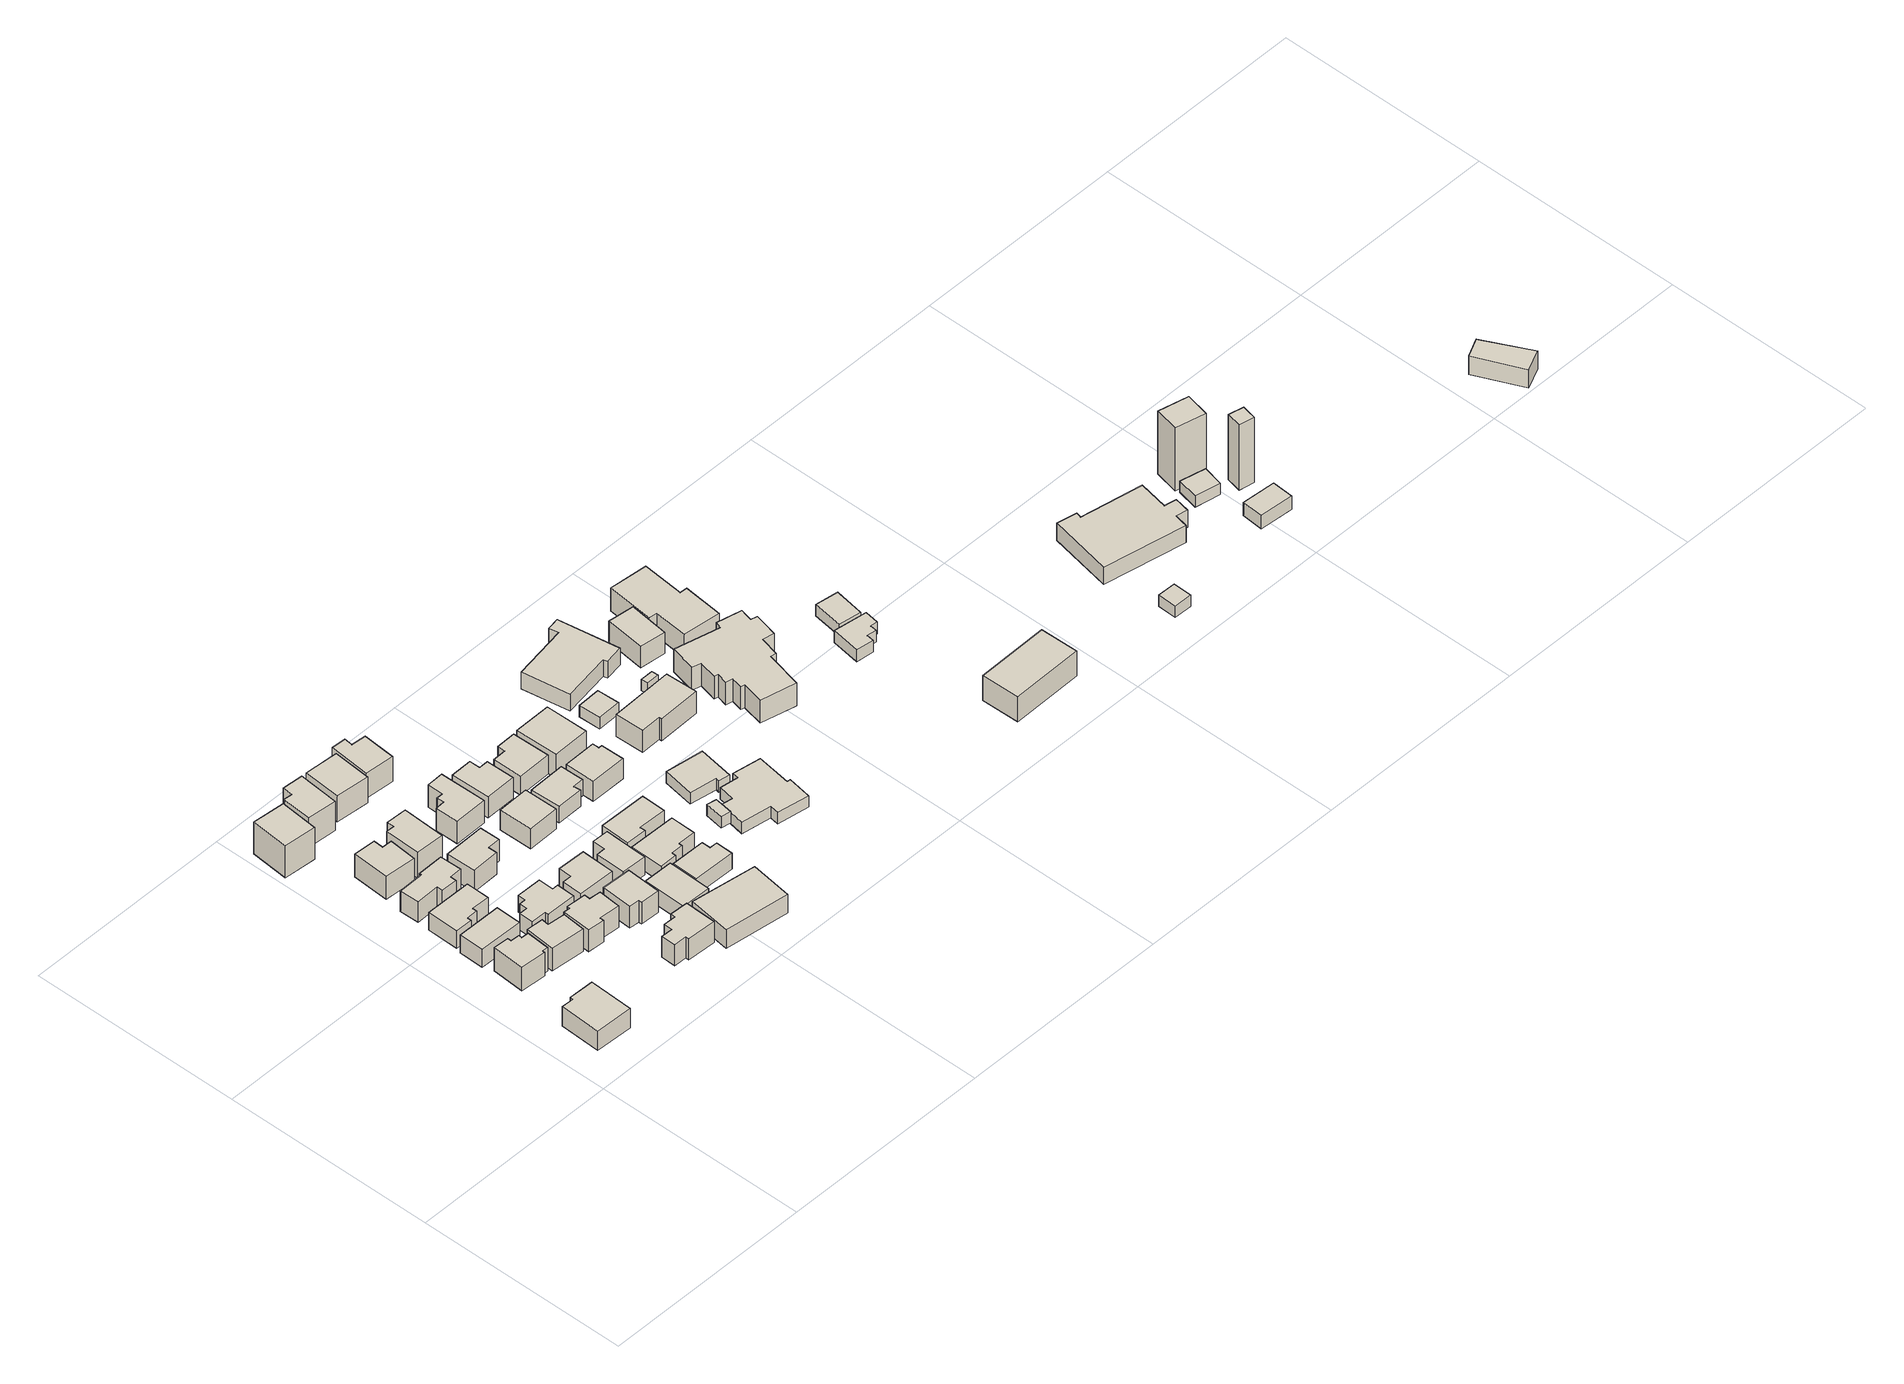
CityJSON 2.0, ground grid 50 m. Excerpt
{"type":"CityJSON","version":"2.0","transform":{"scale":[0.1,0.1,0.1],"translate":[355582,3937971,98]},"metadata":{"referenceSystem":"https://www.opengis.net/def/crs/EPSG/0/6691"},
"CityObjects":{
"building1":{"type":"Building","attributes":{"usage":"411","measuredHeight":6,"storeysAboveGround":2,"BuildingIDAttribute.prefecture":"14","BuildingIDAttribute.city":"14152","BuildingDetailAttribute.totalFloorArea":176.71,"BuildingDetailAttribute.buildingFootprintArea":88.36,"BuildingDetailAttribute.buildingStructureType":"610","BuildingDetailAttribute.buildingStructureOrgType":"2","BuildingDetailAttribute.orgUsage":"10","BuildingDetailAttribute.surveyYear":2015},"geometry":[{"type":"Solid","lod":"1","boundaries":[[[[0,1,2,3,4,5]],[[4,6,7,5]],[[3,8,6,4]],[[2,9,8,3]],[[1,10,9,2]],[[0,11,10,1]],[[5,7,11,0]],[[6,8,9,10,11,7]]]]}]},
"building2":{"type":"Building","attributes":{"usage":"411","measuredHeight":7,"storeysAboveGround":2,"BuildingIDAttribute.prefecture":"14","BuildingIDAttribute.city":"14152","BuildingDetailAttribute.totalFloorArea":85.32,"BuildingDetailAttribute.buildingFootprintArea":42.66,"BuildingDetailAttribute.buildingStructureType":"601","BuildingDetailAttribute.buildingStructureOrgType":"1","BuildingDetailAttribute.orgUsage":"10","BuildingDetailAttribute.surveyYear":2015},"geometry":[{"type":"Solid","lod":"1","boundaries":[[[[12,13,14,15,16,17,18,19,20,21]],[[20,22,23,21]],[[19,24,22,20]],[[18,25,24,19]],[[17,26,25,18]],[[16,27,26,17]],[[15,28,27,16]],[[14,29,28,15]],[[13,30,29,14]],[[12,31,30,13]],[[21,23,31,12]],[[22,24,25,26,27,28,29,30,31,23]]]]}]},
"building3":{"type":"Building","attributes":{"usage":"411","measuredHeight":5.5,"storeysAboveGround":2,"BuildingIDAttribute.prefecture":"14","BuildingIDAttribute.city":"14152","BuildingDetailAttribute.totalFloorArea":89.62,"BuildingDetailAttribute.buildingFootprintArea":44.81,"BuildingDetailAttribute.buildingStructureType":"601","BuildingDetailAttribute.buildingStructureOrgType":"1","BuildingDetailAttribute.orgUsage":"10","BuildingDetailAttribute.surveyYear":2015},"geometry":[{"type":"Solid","lod":"1","boundaries":[[[[32,33,34,35]],[[34,36,37,35]],[[33,38,36,34]],[[32,39,38,33]],[[35,37,39,32]],[[36,38,39,37]]]]}]},
"building4":{"type":"Building","attributes":{"usage":"411","measuredHeight":5.3,"storeysAboveGround":2,"BuildingIDAttribute.prefecture":"14","BuildingIDAttribute.city":"14152","BuildingDetailAttribute.totalFloorArea":114.29,"BuildingDetailAttribute.buildingFootprintArea":57.15,"BuildingDetailAttribute.buildingStructureType":"601","BuildingDetailAttribute.buildingStructureOrgType":"1","BuildingDetailAttribute.orgUsage":"10","BuildingDetailAttribute.surveyYear":2015},"geometry":[{"type":"Solid","lod":"1","boundaries":[[[[40,41,42,43,44,45,46,47]],[[46,48,49,47]],[[45,50,48,46]],[[44,51,50,45]],[[43,52,51,44]],[[42,53,52,43]],[[41,54,53,42]],[[40,55,54,41]],[[47,49,55,40]],[[48,50,51,52,53,54,55,49]]]]}]},
"building5":{"type":"Building","attributes":{"usage":"411","measuredHeight":7.2,"storeysAboveGround":2,"BuildingIDAttribute.prefecture":"14","BuildingIDAttribute.city":"14152","BuildingDetailAttribute.totalFloorArea":84.71,"BuildingDetailAttribute.buildingFootprintArea":42.35,"BuildingDetailAttribute.buildingStructureType":"601","BuildingDetailAttribute.buildingStructureOrgType":"1","BuildingDetailAttribute.orgUsage":"10","BuildingDetailAttribute.surveyYear":2015},"geometry":[{"type":"Solid","lod":"1","boundaries":[[[[56,57,58,59,60,61]],[[60,62,63,61]],[[59,64,62,60]],[[58,65,64,59]],[[57,66,65,58]],[[56,67,66,57]],[[61,63,67,56]],[[62,64,65,66,67,63]]]]}]},
"building6":{"type":"Building","attributes":{"measuredHeight":9.8,"BuildingIDAttribute.prefecture":"14","BuildingIDAttribute.city":"14152","BuildingDetailAttribute.surveyYear":2015,"BuildingRiverFloodingRiskAttribute.description":"6","BuildingRiverFloodingRiskAttribute.rankOrg":"1","BuildingRiverFloodingRiskAttribute.depth":0.18,"BuildingRiverFloodingRiskAttribute.adminType":"2","BuildingRiverFloodingRiskAttribute.scale":"1"},"geometry":[{"type":"Solid","lod":"1","boundaries":[[[[68,69,70,71]],[[70,72,73,71]],[[69,74,72,70]],[[68,75,74,69]],[[71,73,75,68]],[[72,74,75,73]]]]}]},
"building7":{"type":"Building","attributes":{"usage":"411","measuredHeight":6,"storeysAboveGround":2,"BuildingIDAttribute.prefecture":"14","BuildingIDAttribute.city":"14152","BuildingDetailAttribute.totalFloorArea":115.17,"BuildingDetailAttribute.buildingFootprintArea":57.58,"BuildingDetailAttribute.buildingStructureType":"601","BuildingDetailAttribute.buildingStructureOrgType":"1","BuildingDetailAttribute.orgUsage":"10","BuildingDetailAttribute.surveyYear":2015,"BuildingRiverFloodingRiskAttribute.description":"6","BuildingRiverFloodingRiskAttribute.rankOrg":"2","BuildingRiverFloodingRiskAttribute.depth":0.794,"BuildingRiverFloodingRiskAttribute.adminType":"2","BuildingRiverFloodingRiskAttribute.scale":"2"},"geometry":[{"type":"Solid","lod":"1","boundaries":[[[[76,77,78,79,80,81,82,83,84,85]],[[84,86,87,85]],[[83,88,86,84]],[[82,89,88,83]],[[81,90,89,82]],[[80,91,90,81]],[[79,92,91,80]],[[78,93,92,79]],[[77,94,93,78]],[[76,95,94,77]],[[85,87,95,76]],[[86,88,89,90,91,92,93,94,95,87]]]]}]},
"building8":{"type":"Building","attributes":{"measuredHeight":6.8,"BuildingIDAttribute.prefecture":"14","BuildingIDAttribute.city":"14152","BuildingDetailAttribute.surveyYear":2015,"BuildingRiverFloodingRiskAttribute.description":"6","BuildingRiverFloodingRiskAttribute.rankOrg":"2","BuildingRiverFloodingRiskAttribute.depth":1.4,"BuildingRiverFloodingRiskAttribute.adminType":"2","BuildingRiverFloodingRiskAttribute.scale":"2"},"geometry":[{"type":"Solid","lod":"1","boundaries":[[[[96,97,98,99,100,101]],[[100,102,103,101]],[[99,104,102,100]],[[98,105,104,99]],[[97,106,105,98]],[[96,107,106,97]],[[101,103,107,96]],[[102,104,105,106,107,103]]]]}]},
"building9":{"type":"Building","attributes":{"usage":"411","measuredHeight":5.1,"storeysAboveGround":2,"BuildingIDAttribute.prefecture":"14","BuildingIDAttribute.city":"14152","BuildingDetailAttribute.totalFloorArea":111.41,"BuildingDetailAttribute.buildingFootprintArea":55.7,"BuildingDetailAttribute.buildingStructureType":"601","BuildingDetailAttribute.buildingStructureOrgType":"1","BuildingDetailAttribute.orgUsage":"10","BuildingDetailAttribute.surveyYear":2015},"geometry":[{"type":"Solid","lod":"1","boundaries":[[[[108,109,110,111,112,113,114,115,116,117,118,119]],[[118,120,121,119]],[[117,122,120,118]],[[116,123,122,117]],[[115,124,123,116]],[[114,125,124,115]],[[113,126,125,114]],[[112,127,126,113]],[[111,128,127,112]],[[110,129,128,111]],[[109,130,129,110]],[[108,131,130,109]],[[119,121,131,108]],[[120,122,123,124,125,126,127,128,129,130,131,121]]]]}]},
"building10":{"type":"Building","attributes":{"usage":"411","measuredHeight":6.9,"storeysAboveGround":2,"BuildingIDAttribute.prefecture":"14","BuildingIDAttribute.city":"14152","BuildingDetailAttribute.totalFloorArea":95.73,"BuildingDetailAttribute.buildingFootprintArea":47.87,"BuildingDetailAttribute.buildingStructureType":"601","BuildingDetailAttribute.buildingStructureOrgType":"1","BuildingDetailAttribute.orgUsage":"10","BuildingDetailAttribute.surveyYear":2015},"geometry":[{"type":"Solid","lod":"1","boundaries":[[[[132,133,134,135,136,137,138,139,140,141]],[[140,142,143,141]],[[139,144,142,140]],[[138,145,144,139]],[[137,146,145,138]],[[136,147,146,137]],[[135,148,147,136]],[[134,149,148,135]],[[133,150,149,134]],[[132,151,150,133]],[[141,143,151,132]],[[142,144,145,146,147,148,149,150,151,143]]]]}]},
"building11":{"type":"Building","attributes":{"usage":"411","measuredHeight":6.2,"storeysAboveGround":2,"BuildingIDAttribute.prefecture":"14","BuildingIDAttribute.city":"14152","BuildingDetailAttribute.totalFloorArea":97.71,"BuildingDetailAttribute.buildingFootprintArea":48.86,"BuildingDetailAttribute.buildingStructureType":"601","BuildingDetailAttribute.buildingStructureOrgType":"1","BuildingDetailAttribute.orgUsage":"10","BuildingDetailAttribute.surveyYear":2015},"geometry":[{"type":"Solid","lod":"1","boundaries":[[[[152,153,154,155,156,157,158,159,160,161]],[[160,162,163,161]],[[159,164,162,160]],[[158,165,164,159]],[[157,166,165,158]],[[156,167,166,157]],[[155,168,167,156]],[[154,169,168,155]],[[153,170,169,154]],[[152,171,170,153]],[[161,163,171,152]],[[162,164,165,166,167,168,169,170,171,163]]]]}]},
"building12":{"type":"Building","attributes":{"measuredHeight":8.7,"BuildingIDAttribute.prefecture":"14","BuildingIDAttribute.city":"14152","BuildingDetailAttribute.surveyYear":2015,"BuildingRiverFloodingRiskAttribute.description":"6","BuildingRiverFloodingRiskAttribute.rankOrg":"1","BuildingRiverFloodingRiskAttribute.depth":0.43,"BuildingRiverFloodingRiskAttribute.adminType":"2","BuildingRiverFloodingRiskAttribute.scale":"1"},"geometry":[{"type":"Solid","lod":"1","boundaries":[[[[172,173,174,175,176,177]],[[176,178,179,177]],[[175,180,178,176]],[[174,181,180,175]],[[173,182,181,174]],[[172,183,182,173]],[[177,179,183,172]],[[178,180,181,182,183,179]]]]}]},
"building13":{"type":"Building","attributes":{"measuredHeight":7.7,"BuildingIDAttribute.prefecture":"14","BuildingIDAttribute.city":"14152","BuildingDetailAttribute.surveyYear":2015,"BuildingRiverFloodingRiskAttribute.description":"6","BuildingRiverFloodingRiskAttribute.rankOrg":"2","BuildingRiverFloodingRiskAttribute.depth":1.4,"BuildingRiverFloodingRiskAttribute.adminType":"2","BuildingRiverFloodingRiskAttribute.scale":"2"},"geometry":[{"type":"Solid","lod":"1","boundaries":[[[[184,185,186,187,188,189]],[[188,190,191,189]],[[187,192,190,188]],[[186,193,192,187]],[[185,194,193,186]],[[184,195,194,185]],[[189,191,195,184]],[[190,192,193,194,195,191]]]]}]},
"building14":{"type":"Building","attributes":{"usage":"411","measuredHeight":6.6,"storeysAboveGround":2,"BuildingIDAttribute.prefecture":"14","BuildingIDAttribute.city":"14152","BuildingDetailAttribute.totalFloorArea":99.02,"BuildingDetailAttribute.buildingFootprintArea":49.51,"BuildingDetailAttribute.buildingStructureType":"601","BuildingDetailAttribute.buildingStructureOrgType":"1","BuildingDetailAttribute.orgUsage":"10","BuildingDetailAttribute.surveyYear":2015,"BuildingRiverFloodingRiskAttribute.description":"6","BuildingRiverFloodingRiskAttribute.rankOrg":"2","BuildingRiverFloodingRiskAttribute.depth":0.694,"BuildingRiverFloodingRiskAttribute.adminType":"2","BuildingRiverFloodingRiskAttribute.scale":"2"},"geometry":[{"type":"Solid","lod":"1","boundaries":[[[[196,197,198,199,200,201]],[[200,202,203,201]],[[199,204,202,200]],[[198,205,204,199]],[[197,206,205,198]],[[196,207,206,197]],[[201,203,207,196]],[[202,204,205,206,207,203]]]]}]},
"building15":{"type":"Building","attributes":{"usage":"411","measuredHeight":6.4,"storeysAboveGround":2,"BuildingIDAttribute.prefecture":"14","BuildingIDAttribute.city":"14152","BuildingDetailAttribute.totalFloorArea":88.54,"BuildingDetailAttribute.buildingFootprintArea":44.27,"BuildingDetailAttribute.buildingStructureType":"601","BuildingDetailAttribute.buildingStructureOrgType":"1","BuildingDetailAttribute.orgUsage":"10","BuildingDetailAttribute.surveyYear":2015},"geometry":[{"type":"Solid","lod":"1","boundaries":[[[[208,209,210,211,212,213]],[[212,214,215,213]],[[211,216,214,212]],[[210,217,216,211]],[[209,218,217,210]],[[208,219,218,209]],[[213,215,219,208]],[[214,216,217,218,219,215]]]]}]},
"building16":{"type":"Building","attributes":{"usage":"411","measuredHeight":5.3,"storeysAboveGround":2,"BuildingIDAttribute.prefecture":"14","BuildingIDAttribute.city":"14152","BuildingDetailAttribute.totalFloorArea":96.36,"BuildingDetailAttribute.buildingFootprintArea":48.18,"BuildingDetailAttribute.buildingStructureType":"601","BuildingDetailAttribute.buildingStructureOrgType":"1","BuildingDetailAttribute.orgUsage":"10","BuildingDetailAttribute.surveyYear":2015},"geometry":[{"type":"Solid","lod":"1","boundaries":[[[[220,221,222,223,224,225]],[[224,226,227,225]],[[223,228,226,224]],[[222,229,228,223]],[[221,230,229,222]],[[220,231,230,221]],[[225,227,231,220]],[[226,228,229,230,231,227]]]]}]},
"building17":{"type":"Building","attributes":{"measuredHeight":7.9,"BuildingIDAttribute.prefecture":"14","BuildingIDAttribute.city":"14152","BuildingDetailAttribute.surveyYear":2015,"BuildingRiverFloodingRiskAttribute.description":"6","BuildingRiverFloodingRiskAttribute.rankOrg":"1","BuildingRiverFloodingRiskAttribute.depth":0.35,"BuildingRiverFloodingRiskAttribute.adminType":"2","BuildingRiverFloodingRiskAttribute.scale":"1"},"geometry":[{"type":"Solid","lod":"1","boundaries":[[[[232,233,234,235]],[[234,236,237,235]],[[233,238,236,234]],[[232,239,238,233]],[[235,237,239,232]],[[236,238,239,237]]]]}]},
"building18":{"type":"Building","attributes":{"usage":"411","measuredHeight":5.6,"storeysAboveGround":2,"BuildingIDAttribute.prefecture":"14","BuildingIDAttribute.city":"14152","BuildingDetailAttribute.totalFloorArea":113.67,"BuildingDetailAttribute.buildingFootprintArea":56.84,"BuildingDetailAttribute.buildingStructureType":"601","BuildingDetailAttribute.buildingStructureOrgType":"1","BuildingDetailAttribute.orgUsage":"10","BuildingDetailAttribute.surveyYear":2015},"geometry":[{"type":"Solid","lod":"1","boundaries":[[[[240,241,242,243]],[[242,244,245,243]],[[241,246,244,242]],[[240,247,246,241]],[[243,245,247,240]],[[244,246,247,245]]]]}]},
"building19":{"type":"Building","attributes":{"usage":"412","measuredHeight":5.8,"storeysAboveGround":2,"BuildingIDAttribute.prefecture":"14","BuildingIDAttribute.city":"14152","BuildingDetailAttribute.totalFloorArea":306.84,"BuildingDetailAttribute.buildingFootprintArea":153.42,"BuildingDetailAttribute.buildingStructureType":"601","BuildingDetailAttribute.buildingStructureOrgType":"1","BuildingDetailAttribute.orgUsage":"20","BuildingDetailAttribute.surveyYear":2015},"geometry":[{"type":"Solid","lod":"1","boundaries":[[[[248,249,250,251]],[[250,252,253,251]],[[249,254,252,250]],[[248,255,254,249]],[[251,253,255,248]],[[252,254,255,253]]]]}]},
"building20":{"type":"Building","attributes":{"usage":"411","measuredHeight":5.5,"storeysAboveGround":2,"BuildingIDAttribute.prefecture":"14","BuildingIDAttribute.city":"14152","BuildingDetailAttribute.totalFloorArea":93.34,"BuildingDetailAttribute.buildingFootprintArea":46.67,"BuildingDetailAttribute.buildingStructureType":"601","BuildingDetailAttribute.buildingStructureOrgType":"1","BuildingDetailAttribute.orgUsage":"10","BuildingDetailAttribute.surveyYear":2015},"geometry":[{"type":"Solid","lod":"1","boundaries":[[[[256,257,258,259,260,261]],[[260,262,263,261]],[[259,264,262,260]],[[258,265,264,259]],[[257,266,265,258]],[[256,267,266,257]],[[261,263,267,256]],[[262,264,265,266,267,263]]]]}]},
"building21":{"type":"Building","attributes":{"measuredHeight":8.2,"BuildingIDAttribute.prefecture":"14","BuildingIDAttribute.city":"14152","BuildingDetailAttribute.surveyYear":2015,"BuildingRiverFloodingRiskAttribute.description":"6","BuildingRiverFloodingRiskAttribute.rankOrg":"2","BuildingRiverFloodingRiskAttribute.depth":0.627,"BuildingRiverFloodingRiskAttribute.adminType":"2","BuildingRiverFloodingRiskAttribute.scale":"2"},"geometry":[{"type":"Solid","lod":"1","boundaries":[[[[268,269,270,271,272,273,274,275]],[[274,276,277,275]],[[273,278,276,274]],[[272,279,278,273]],[[271,280,279,272]],[[270,281,280,271]],[[269,282,281,270]],[[268,283,282,269]],[[275,277,283,268]],[[276,278,279,280,281,282,283,277]]]]}]},
"building22":{"type":"Building","attributes":{"usage":"411","measuredHeight":6.7,"storeysAboveGround":2,"BuildingIDAttribute.prefecture":"14","BuildingIDAttribute.city":"14152","BuildingDetailAttribute.totalFloorArea":82.05,"BuildingDetailAttribute.buildingFootprintArea":41.02,"BuildingDetailAttribute.buildingStructureType":"601","BuildingDetailAttribute.buildingStructureOrgType":"1","BuildingDetailAttribute.orgUsage":"10","BuildingDetailAttribute.surveyYear":2015,"BuildingRiverFloodingRiskAttribute.description":"6","BuildingRiverFloodingRiskAttribute.rankOrg":"1","BuildingRiverFloodingRiskAttribute.depth":0.127,"BuildingRiverFloodingRiskAttribute.adminType":"2","BuildingRiverFloodingRiskAttribute.scale":"2"},"geometry":[{"type":"Solid","lod":"1","boundaries":[[[[284,285,286,287]],[[286,288,289,287]],[[285,290,288,286]],[[284,291,290,285]],[[287,289,291,284]],[[288,290,291,289]]]]}]},
"building23":{"type":"Building","attributes":{"measuredHeight":8.4,"BuildingIDAttribute.prefecture":"14","BuildingIDAttribute.city":"14152","BuildingDetailAttribute.surveyYear":2015,"BuildingRiverFloodingRiskAttribute.description":"6","BuildingRiverFloodingRiskAttribute.rankOrg":"1","BuildingRiverFloodingRiskAttribute.depth":0.35,"BuildingRiverFloodingRiskAttribute.adminType":"2","BuildingRiverFloodingRiskAttribute.scale":"1"},"geometry":[{"type":"Solid","lod":"1","boundaries":[[[[292,293,294,295,296,297]],[[296,298,299,297]],[[295,300,298,296]],[[294,301,300,295]],[[293,302,301,294]],[[292,303,302,293]],[[297,299,303,292]],[[298,300,301,302,303,299]]]]}]},
"building24":{"type":"Building","attributes":{"usage":"411","measuredHeight":5.1,"storeysAboveGround":2,"BuildingIDAttribute.prefecture":"14","BuildingIDAttribute.city":"14152","BuildingDetailAttribute.totalFloorArea":110.97,"BuildingDetailAttribute.buildingFootprintArea":55.48,"BuildingDetailAttribute.buildingStructureType":"601","BuildingDetailAttribute.buildingStructureOrgType":"1","BuildingDetailAttribute.orgUsage":"10","BuildingDetailAttribute.surveyYear":2015},"geometry":[{"type":"Solid","lod":"1","boundaries":[[[[304,305,306,307,308,309]],[[308,310,311,309]],[[307,312,310,308]],[[306,313,312,307]],[[305,314,313,306]],[[304,315,314,305]],[[309,311,315,304]],[[310,312,313,314,315,311]]]]}]},
"building25":{"type":"Building","attributes":{"usage":"411","measuredHeight":5,"storeysAboveGround":2,"BuildingIDAttribute.prefecture":"14","BuildingIDAttribute.city":"14152","BuildingDetailAttribute.totalFloorArea":117.77,"BuildingDetailAttribute.buildingFootprintArea":58.88,"BuildingDetailAttribute.buildingStructureType":"601","BuildingDetailAttribute.buildingStructureOrgType":"1","BuildingDetailAttribute.orgUsage":"10","BuildingDetailAttribute.surveyYear":2015},"geometry":[{"type":"Solid","lod":"1","boundaries":[[[[316,317,318,319,320,321,322,323]],[[322,324,325,323]],[[321,326,324,322]],[[320,327,326,321]],[[319,328,327,320]],[[318,329,328,319]],[[317,330,329,318]],[[316,331,330,317]],[[323,325,331,316]],[[324,326,327,328,329,330,331,325]]]]}]},
"building26":{"type":"Building","attributes":{"measuredHeight":6.6,"BuildingIDAttribute.prefecture":"14","BuildingIDAttribute.city":"14152","BuildingDetailAttribute.surveyYear":2015,"BuildingRiverFloodingRiskAttribute.description":"6","BuildingRiverFloodingRiskAttribute.rankOrg":"1","BuildingRiverFloodingRiskAttribute.depth":0.227,"BuildingRiverFloodingRiskAttribute.adminType":"2","BuildingRiverFloodingRiskAttribute.scale":"2"},"geometry":[{"type":"Solid","lod":"1","boundaries":[[[[332,333,334,335,336,337]],[[336,338,339,337]],[[335,340,338,336]],[[334,341,340,335]],[[333,342,341,334]],[[332,343,342,333]],[[337,339,343,332]],[[338,340,341,342,343,339]]]]}]},
"building27":{"type":"Building","attributes":{"usage":"411","measuredHeight":5.1,"storeysAboveGround":2,"BuildingIDAttribute.prefecture":"14","BuildingIDAttribute.city":"14152","BuildingDetailAttribute.totalFloorArea":111.27,"BuildingDetailAttribute.buildingFootprintArea":55.63,"BuildingDetailAttribute.buildingStructureType":"601","BuildingDetailAttribute.buildingStructureOrgType":"1","BuildingDetailAttribute.orgUsage":"10","BuildingDetailAttribute.surveyYear":2015},"geometry":[{"type":"Solid","lod":"1","boundaries":[[[[344,345,346,347,348,349]],[[348,350,351,349]],[[347,352,350,348]],[[346,353,352,347]],[[345,354,353,346]],[[344,355,354,345]],[[349,351,355,344]],[[350,352,353,354,355,351]]]]}]},
"building28":{"type":"Building","attributes":{"usage":"411","measuredHeight":5.6,"storeysAboveGround":2,"BuildingIDAttribute.prefecture":"14","BuildingIDAttribute.city":"14152","BuildingDetailAttribute.totalFloorArea":90.9,"BuildingDetailAttribute.buildingFootprintArea":45.45,"BuildingDetailAttribute.buildingStructureType":"601","BuildingDetailAttribute.buildingStructureOrgType":"1","BuildingDetailAttribute.orgUsage":"10","BuildingDetailAttribute.surveyYear":2015,"BuildingRiverFloodingRiskAttribute.description":"6","BuildingRiverFloodingRiskAttribute.rankOrg":"1","BuildingRiverFloodingRiskAttribute.depth":0.01,"BuildingRiverFloodingRiskAttribute.adminType":"2","BuildingRiverFloodingRiskAttribute.scale":"2"},"geometry":[{"type":"Solid","lod":"1","boundaries":[[[[356,357,358,359,360,361]],[[360,362,363,361]],[[359,364,362,360]],[[358,365,364,359]],[[357,366,365,358]],[[356,367,366,357]],[[361,363,367,356]],[[362,364,365,366,367,363]]]]}]},
"building29":{"type":"Building","attributes":{"measuredHeight":6,"BuildingIDAttribute.prefecture":"14","BuildingIDAttribute.city":"14152","BuildingDetailAttribute.surveyYear":2015,"BuildingRiverFloodingRiskAttribute.description":"6","BuildingRiverFloodingRiskAttribute.rankOrg":"1","BuildingRiverFloodingRiskAttribute.depth":0.017,"BuildingRiverFloodingRiskAttribute.adminType":"2","BuildingRiverFloodingRiskAttribute.scale":"2"},"geometry":[{"type":"Solid","lod":"1","boundaries":[[[[368,369,370,371,372,373]],[[372,374,375,373]],[[371,376,374,372]],[[370,377,376,371]],[[369,378,377,370]],[[368,379,378,369]],[[373,375,379,368]],[[374,376,377,378,379,375]]]]}]},
"building30":{"type":"Building","attributes":{"usage":"411","measuredHeight":6.1,"storeysAboveGround":2,"BuildingIDAttribute.prefecture":"14","BuildingIDAttribute.city":"14152","BuildingDetailAttribute.totalFloorArea":101.79,"BuildingDetailAttribute.buildingFootprintArea":50.89,"BuildingDetailAttribute.buildingStructureType":"601","BuildingDetailAttribute.buildingStructureOrgType":"1","BuildingDetailAttribute.orgUsage":"10","BuildingDetailAttribute.surveyYear":2015,"BuildingRiverFloodingRiskAttribute.description":"6","BuildingRiverFloodingRiskAttribute.rankOrg":"1","BuildingRiverFloodingRiskAttribute.depth":0.479,"BuildingRiverFloodingRiskAttribute.adminType":"2","BuildingRiverFloodingRiskAttribute.scale":"2"},"geometry":[{"type":"Solid","lod":"1","boundaries":[[[[380,381,382,383,384,385]],[[384,386,387,385]],[[383,388,386,384]],[[382,389,388,383]],[[381,390,389,382]],[[380,391,390,381]],[[385,387,391,380]],[[386,388,389,390,391,387]]]]}]},
"building31":{"type":"Building","attributes":{"BuildingIDAttribute.prefecture":"14","BuildingIDAttribute.city":"14152","BuildingDetailAttribute.surveyYear":2015,"BuildingRiverFloodingRiskAttribute.description":"6","BuildingRiverFloodingRiskAttribute.rankOrg":"1","BuildingRiverFloodingRiskAttribute.depth":0.01,"BuildingRiverFloodingRiskAttribute.adminType":"2","BuildingRiverFloodingRiskAttribute.scale":"2"},"geometry":[{"type":"Solid","lod":"1","boundaries":[[[[392,393,394,395,396]],[[395,397,398,396]],[[394,399,397,395]],[[393,400,399,394]],[[392,401,400,393]],[[396,398,401,392]],[[397,399,400,401,398]]]]}]},
"building32":{"type":"Building","attributes":{"measuredHeight":7.9,"BuildingIDAttribute.prefecture":"14","BuildingIDAttribute.city":"14152","BuildingDetailAttribute.surveyYear":2015,"BuildingRiverFloodingRiskAttribute.description":"6","BuildingRiverFloodingRiskAttribute.rankOrg":"1","BuildingRiverFloodingRiskAttribute.depth":0.237,"BuildingRiverFloodingRiskAttribute.adminType":"2","BuildingRiverFloodingRiskAttribute.scale":"2"},"geometry":[{"type":"Solid","lod":"1","boundaries":[[[[402,403,404,405]],[[404,406,407,405]],[[403,408,406,404]],[[402,409,408,403]],[[405,407,409,402]],[[406,408,409,407]]]]}]},
"building33":{"type":"Building","attributes":{"usage":"411","storeysAboveGround":2,"BuildingIDAttribute.prefecture":"14","BuildingIDAttribute.city":"14152","BuildingDetailAttribute.totalFloorArea":264.62,"BuildingDetailAttribute.buildingFootprintArea":132.31,"BuildingDetailAttribute.buildingStructureType":"601","BuildingDetailAttribute.buildingStructureOrgType":"1","BuildingDetailAttribute.orgUsage":"10","BuildingDetailAttribute.surveyYear":2015,"BuildingRiverFloodingRiskAttribute.description":"6","BuildingRiverFloodingRiskAttribute.rankOrg":"1","BuildingRiverFloodingRiskAttribute.depth":0.01,"BuildingRiverFloodingRiskAttribute.adminType":"2","BuildingRiverFloodingRiskAttribute.scale":"2"},"geometry":[{"type":"Solid","lod":"1","boundaries":[[[[410,411,412,413,414,415,416,417,418,419,420,421,422]],[[421,423,424,422]],[[420,425,423,421]],[[419,426,425,420]],[[418,427,426,419]],[[417,428,427,418]],[[416,429,428,417]],[[415,430,429,416]],[[414,431,430,415]],[[413,432,431,414]],[[412,433,432,413]],[[411,434,433,412]],[[410,435,434,411]],[[422,424,435,410]],[[423,425,426,427,428,429,430,431,432,433,434,435,424]]]]}]},
"building34":{"type":"Building","attributes":{"usage":"411","storeysAboveGround":2,"BuildingIDAttribute.prefecture":"14","BuildingIDAttribute.city":"14152","BuildingDetailAttribute.totalFloorArea":97.11,"BuildingDetailAttribute.buildingFootprintArea":48.55,"BuildingDetailAttribute.buildingStructureType":"601","BuildingDetailAttribute.buildingStructureOrgType":"1","BuildingDetailAttribute.orgUsage":"10","BuildingDetailAttribute.surveyYear":2015,"BuildingRiverFloodingRiskAttribute.description":"6","BuildingRiverFloodingRiskAttribute.rankOrg":"1","BuildingRiverFloodingRiskAttribute.depth":0.22,"BuildingRiverFloodingRiskAttribute.adminType":"2","BuildingRiverFloodingRiskAttribute.scale":"2"},"geometry":[{"type":"Solid","lod":"1","boundaries":[[[[436,437,438,439,440,441]],[[440,442,443,441]],[[439,444,442,440]],[[438,445,444,439]],[[437,446,445,438]],[[436,447,446,437]],[[441,443,447,436]],[[442,444,445,446,447,443]]]]}]},
"building35":{"type":"Building","attributes":{"BuildingIDAttribute.prefecture":"14","BuildingIDAttribute.city":"14152","BuildingDetailAttribute.surveyYear":2015,"BuildingRiverFloodingRiskAttribute.description":"6","BuildingRiverFloodingRiskAttribute.rankOrg":"2","BuildingRiverFloodingRiskAttribute.depth":0.949,"BuildingRiverFloodingRiskAttribute.adminType":"2","BuildingRiverFloodingRiskAttribute.scale":"2"},"geometry":[{"type":"Solid","lod":"1","boundaries":[[[[448,449,450,451]],[[450,452,453,451]],[[449,454,452,450]],[[448,455,454,449]],[[451,453,455,448]],[[452,454,455,453]]]]}]},
"building36":{"type":"Building","attributes":{"usage":"411","measuredHeight":6.5,"storeysAboveGround":2,"BuildingIDAttribute.prefecture":"14","BuildingIDAttribute.city":"14152","BuildingDetailAttribute.totalFloorArea":178.57,"BuildingDetailAttribute.buildingFootprintArea":89.28,"BuildingDetailAttribute.buildingStructureType":"601","BuildingDetailAttribute.buildingStructureOrgType":"1","BuildingDetailAttribute.orgUsage":"10","BuildingDetailAttribute.surveyYear":2015,"BuildingRiverFloodingRiskAttribute.description":"6","BuildingRiverFloodingRiskAttribute.rankOrg":"1","BuildingRiverFloodingRiskAttribute.depth":0.409,"BuildingRiverFloodingRiskAttribute.adminType":"2","BuildingRiverFloodingRiskAttribute.scale":"2"},"geometry":[{"type":"Solid","lod":"1","boundaries":[[[[456,457,458,459,460,461]],[[460,462,463,461]],[[459,464,462,460]],[[458,465,464,459]],[[457,466,465,458]],[[456,467,466,457]],[[461,463,467,456]],[[462,464,465,466,467,463]]]]}]},
"building37":{"type":"Building","attributes":{"usage":"411","measuredHeight":5.8,"storeysAboveGround":2,"BuildingIDAttribute.prefecture":"14","BuildingIDAttribute.city":"14152","BuildingDetailAttribute.totalFloorArea":194.74,"BuildingDetailAttribute.buildingFootprintArea":97.37,"BuildingDetailAttribute.buildingStructureType":"601","BuildingDetailAttribute.buildingStructureOrgType":"1","BuildingDetailAttribute.orgUsage":"10","BuildingDetailAttribute.surveyYear":2015,"BuildingRiverFloodingRiskAttribute.description":"6","BuildingRiverFloodingRiskAttribute.rankOrg":"1","BuildingRiverFloodingRiskAttribute.depth":0.111,"BuildingRiverFloodingRiskAttribute.adminType":"2","BuildingRiverFloodingRiskAttribute.scale":"1"},"geometry":[{"type":"Solid","lod":"1","boundaries":[[[[468,469,470,471,472,473,474,475]],[[474,476,477,475]],[[473,478,476,474]],[[472,479,478,473]],[[471,480,479,472]],[[470,481,480,471]],[[469,482,481,470]],[[468,483,482,469]],[[475,477,483,468]],[[476,478,479,480,481,482,483,477]]]]}]},
"building38":{"type":"Building","attributes":{"BuildingIDAttribute.prefecture":"14","BuildingIDAttribute.city":"14152","BuildingDetailAttribute.surveyYear":2015,"BuildingRiverFloodingRiskAttribute.description":"6","BuildingRiverFloodingRiskAttribute.rankOrg":"1","BuildingRiverFloodingRiskAttribute.depth":0.119,"BuildingRiverFloodingRiskAttribute.adminType":"2","BuildingRiverFloodingRiskAttribute.scale":"2"},"geometry":[{"type":"Solid","lod":"1","boundaries":[[[[484,485,486,487]],[[486,488,489,487]],[[485,490,488,486]],[[484,491,490,485]],[[487,489,491,484]],[[488,490,491,489]]]]}]},
"building39":{"type":"Building","attributes":{"usage":"412","measuredHeight":6.1,"storeysAboveGround":2,"BuildingIDAttribute.prefecture":"14","BuildingIDAttribute.city":"14152","BuildingDetailAttribute.totalFloorArea":111.9,"BuildingDetailAttribute.buildingFootprintArea":55.95,"BuildingDetailAttribute.buildingStructureType":"610","BuildingDetailAttribute.buildingStructureOrgType":"2","BuildingDetailAttribute.orgUsage":"20","BuildingDetailAttribute.surveyYear":2015,"BuildingRiverFloodingRiskAttribute.description":"6","BuildingRiverFloodingRiskAttribute.rankOrg":"1","BuildingRiverFloodingRiskAttribute.depth":0.33,"BuildingRiverFloodingRiskAttribute.adminType":"2","BuildingRiverFloodingRiskAttribute.scale":"2"},"geometry":[{"type":"Solid","lod":"1","boundaries":[[[[492,493,494,495]],[[494,496,497,495]],[[493,498,496,494]],[[492,499,498,493]],[[495,497,499,492]],[[496,498,499,497]]]]}]},
"building40":{"type":"Building","attributes":{"usage":"411","measuredHeight":7.6,"storeysAboveGround":2,"BuildingIDAttribute.prefecture":"14","BuildingIDAttribute.city":"14152","BuildingDetailAttribute.totalFloorArea":466.59,"BuildingDetailAttribute.buildingFootprintArea":233.3,"BuildingDetailAttribute.buildingStructureType":"601","BuildingDetailAttribute.buildingStructureOrgType":"1","BuildingDetailAttribute.orgUsage":"10","BuildingDetailAttribute.surveyYear":2015},"geometry":[{"type":"Solid","lod":"1","boundaries":[[[[500,501,502,503,504,505,506,507,508,509,510,511,512,513,514,515,516,517,518,519]],[[518,520,521,519]],[[517,522,520,518]],[[516,523,522,517]],[[515,524,523,516]],[[514,525,524,515]],[[513,526,525,514]],[[512,527,526,513]],[[511,528,527,512]],[[510,529,528,511]],[[509,530,529,510]],[[508,531,530,509]],[[507,532,531,508]],[[506,533,532,507]],[[505,534,533,506]],[[504,535,534,505]],[[503,536,535,504]],[[502,537,536,503]],[[501,538,537,502]],[[500,539,538,501]],[[519,521,539,500]],[[520,522,523,524,525,526,527,528,529,530,531,532,533,534,535,536,537,538,539,521]]]]}]},
"building41":{"type":"Building","attributes":{"usage":"412","measuredHeight":6.4,"storeysAboveGround":2,"BuildingIDAttribute.prefecture":"14","BuildingIDAttribute.city":"14152","BuildingDetailAttribute.totalFloorArea":340.55,"BuildingDetailAttribute.buildingFootprintArea":170.27,"BuildingDetailAttribute.buildingStructureType":"610","BuildingDetailAttribute.buildingStructureOrgType":"2","BuildingDetailAttribute.orgUsage":"20","BuildingDetailAttribute.surveyYear":2015,"BuildingRiverFloodingRiskAttribute.description":"6","BuildingRiverFloodingRiskAttribute.rankOrg":"1","BuildingRiverFloodingRiskAttribute.depth":0.17,"BuildingRiverFloodingRiskAttribute.adminType":"2","BuildingRiverFloodingRiskAttribute.scale":"2"},"geometry":[{"type":"Solid","lod":"1","boundaries":[[[[540,541,542,543,544,545,546,547]],[[546,548,549,547]],[[545,550,548,546]],[[544,551,550,545]],[[543,552,551,544]],[[542,553,552,543]],[[541,554,553,542]],[[540,555,554,541]],[[547,549,555,540]],[[548,550,551,552,553,554,555,549]]]]}]},
"building42":{"type":"Building","attributes":{"usage":"411","measuredHeight":3.6,"storeysAboveGround":1,"BuildingIDAttribute.prefecture":"14","BuildingIDAttribute.city":"14152","BuildingDetailAttribute.totalFloorArea":29.79,"BuildingDetailAttribute.buildingFootprintArea":29.79,"BuildingDetailAttribute.buildingStructureType":"601","BuildingDetailAttribute.buildingStructureOrgType":"1","BuildingDetailAttribute.orgUsage":"10","BuildingDetailAttribute.surveyYear":2015,"BuildingRiverFloodingRiskAttribute.description":"6","BuildingRiverFloodingRiskAttribute.rankOrg":"1","BuildingRiverFloodingRiskAttribute.depth":0.016,"BuildingRiverFloodingRiskAttribute.adminType":"2","BuildingRiverFloodingRiskAttribute.scale":"2"},"geometry":[{"type":"Solid","lod":"1","boundaries":[[[[556,557,558,559,560,561,562,563]],[[562,564,565,563]],[[561,566,564,562]],[[560,567,566,561]],[[559,568,567,560]],[[558,569,568,559]],[[557,570,569,558]],[[556,571,570,557]],[[563,565,571,556]],[[564,566,567,568,569,570,571,565]]]]}]},
"building43":{"type":"Building","attributes":{"usage":"412","measuredHeight":7.5,"storeysAboveGround":2,"BuildingIDAttribute.prefecture":"14","BuildingIDAttribute.city":"14152","BuildingDetailAttribute.totalFloorArea":301.02,"BuildingDetailAttribute.buildingFootprintArea":150.51,"BuildingDetailAttribute.buildingStructureType":"610","BuildingDetailAttribute.buildingStructureOrgType":"2","BuildingDetailAttribute.orgUsage":"20","BuildingDetailAttribute.surveyYear":2015},"geometry":[{"type":"Solid","lod":"1","boundaries":[[[[572,573,574,575]],[[574,576,577,575]],[[573,578,576,574]],[[572,579,578,573]],[[575,577,579,572]],[[576,578,579,577]]]]}]},
"building44":{"type":"Building","attributes":{"usage":"411","storeysAboveGround":1,"BuildingIDAttribute.prefecture":"14","BuildingIDAttribute.city":"14152","BuildingDetailAttribute.totalFloorArea":37.42,"BuildingDetailAttribute.buildingFootprintArea":37.42,"BuildingDetailAttribute.buildingStructureType":"601","BuildingDetailAttribute.buildingStructureOrgType":"1","BuildingDetailAttribute.orgUsage":"10","BuildingDetailAttribute.surveyYear":2015},"geometry":[{"type":"Solid","lod":"1","boundaries":[[[[580,581,582,583]],[[582,584,585,583]],[[581,586,584,582]],[[580,587,586,581]],[[583,585,587,580]],[[584,586,587,585]]]]}]},
"building45":{"type":"Building","attributes":{"BuildingIDAttribute.prefecture":"14","BuildingIDAttribute.city":"14152","BuildingDetailAttribute.surveyYear":2015},"geometry":[{"type":"Solid","lod":"1","boundaries":[[[[588,589,590,591]],[[590,592,593,591]],[[589,594,592,590]],[[588,595,594,589]],[[591,593,595,588]],[[592,594,595,593]]]]}]},
"building46":{"type":"Building","attributes":{"usage":"411","measuredHeight":6.9,"storeysAboveGround":2,"BuildingIDAttribute.prefecture":"14","BuildingIDAttribute.city":"14152","BuildingDetailAttribute.totalFloorArea":477.25,"BuildingDetailAttribute.buildingFootprintArea":238.62,"BuildingDetailAttribute.buildingStructureType":"601","BuildingDetailAttribute.buildingStructureOrgType":"1","BuildingDetailAttribute.orgUsage":"10","BuildingDetailAttribute.surveyYear":2015},"geometry":[{"type":"Solid","lod":"1","boundaries":[[[[596,597,598,599,600,601,602,603,604,605]],[[604,606,607,605]],[[603,608,606,604]],[[602,609,608,603]],[[601,610,609,602]],[[600,611,610,601]],[[599,612,611,600]],[[598,613,612,599]],[[597,614,613,598]],[[596,615,614,597]],[[605,607,615,596]],[[606,608,609,610,611,612,613,614,615,607]]]]}]},
"building47":{"type":"Building","attributes":{"usage":"411","measuredHeight":14.9,"storeysAboveGround":1,"BuildingIDAttribute.prefecture":"14","BuildingIDAttribute.city":"14152","BuildingDetailAttribute.totalFloorArea":39.46,"BuildingDetailAttribute.buildingFootprintArea":39.46,"BuildingDetailAttribute.buildingStructureType":"601","BuildingDetailAttribute.buildingStructureOrgType":"1","BuildingDetailAttribute.orgUsage":"10","BuildingDetailAttribute.surveyYear":2015},"geometry":[{"type":"Solid","lod":"1","boundaries":[[[[616,617,618,619]],[[618,620,621,619]],[[617,622,620,618]],[[616,623,622,617]],[[619,621,623,616]],[[620,622,623,621]]]]}]},
"building48":{"type":"Building","attributes":{"usage":"411","storeysAboveGround":1,"BuildingIDAttribute.prefecture":"14","BuildingIDAttribute.city":"14152","BuildingDetailAttribute.totalFloorArea":35.83,"BuildingDetailAttribute.buildingFootprintArea":35.83,"BuildingDetailAttribute.buildingStructureType":"610","BuildingDetailAttribute.buildingStructureOrgType":"2","BuildingDetailAttribute.orgUsage":"10","BuildingDetailAttribute.surveyYear":2015},"geometry":[{"type":"Solid","lod":"1","boundaries":[[[[624,625,626,627]],[[626,628,629,627]],[[625,630,628,626]],[[624,631,630,625]],[[627,629,631,624]],[[628,630,631,629]]]]}]},
"building49":{"type":"Building","attributes":{"measuredHeight":21.2,"BuildingIDAttribute.prefecture":"14","BuildingIDAttribute.city":"14152","BuildingDetailAttribute.surveyYear":2015},"geometry":[{"type":"Solid","lod":"1","boundaries":[[[[632,633,634,635]],[[634,636,637,635]],[[633,638,636,634]],[[632,639,638,633]],[[635,637,639,632]],[[636,638,639,637]]]]}]},
"building50":{"type":"Building","attributes":{"measuredHeight":18.2,"BuildingIDAttribute.prefecture":"14","BuildingIDAttribute.city":"14152","BuildingDetailAttribute.surveyYear":2015},"geometry":[{"type":"Solid","lod":"1","boundaries":[[[[640,641,642,643]],[[642,644,645,643]],[[641,646,644,642]],[[640,647,646,641]],[[643,645,647,640]],[[644,646,647,645]]]]}]},
"building51":{"type":"Building","attributes":{"usage":"411","measuredHeight":6.2,"storeysAboveGround":2,"BuildingIDAttribute.prefecture":"14","BuildingIDAttribute.city":"14152","BuildingDetailAttribute.totalFloorArea":105.13,"BuildingDetailAttribute.buildingFootprintArea":52.57,"BuildingDetailAttribute.buildingStructureType":"601","BuildingDetailAttribute.buildingStructureOrgType":"1","BuildingDetailAttribute.orgUsage":"10","BuildingDetailAttribute.surveyYear":2015,"BuildingRiverFloodingRiskAttribute.description":"6","BuildingRiverFloodingRiskAttribute.rankOrg":"1","BuildingRiverFloodingRiskAttribute.depth":0.09,"BuildingRiverFloodingRiskAttribute.adminType":"2","BuildingRiverFloodingRiskAttribute.scale":"1"},"geometry":[{"type":"Solid","lod":"1","boundaries":[[[[648,649,650,651]],[[650,652,653,651]],[[649,654,652,650]],[[648,655,654,649]],[[651,653,655,648]],[[652,654,655,653]]]]}]}
},
"vertices":[
[123,43,49],[35,46,49],[39,142,49],[67,141,49],[68,148,49],[127,146,49],[68,148,100],[127,146,100],[67,141,100],[39,142,100],[35,46,100],[123,43,100],
[69,345,41],[104,343,41],[104,334,41],[125,333,41],[124,325,41],[141,324,41],[137,270,41],[124,271,41],[123,265,41],[64,269,41],[123,265,103],[64,269,103],[124,271,103],[137,270,103],[141,324,103],[124,325,103],[125,333,103],[104,334,103],[104,343,103],[69,345,103],
[61,369,40],[62,427,40],[165,426,40],[164,367,40],[165,426,87],[164,367,87],[62,427,87],[61,369,87],
[176,459,38],[134,460,38],[134,450,38],[108,450,38],[108,441,38],[68,441,38],[69,515,38],[177,514,38],[69,515,84],[177,514,84],[68,441,84],[108,441,84],[108,450,84],[134,450,84],[134,460,84],[176,459,84],
[142,263,42],[149,334,42],[188,331,42],[186,314,42],[227,310,42],[222,256,42],[227,310,101],[222,256,101],[186,314,101],[188,331,101],[149,334,101],[142,263,101],
[86,906,21],[78,818,21],[3,824,21],[11,913,21],[3,824,105],[11,913,105],[78,818,105],[86,906,105],
[78,550,29],[77,595,29],[137,596,29],[137,601,29],[198,602,29],[199,552,29],[170,551,29],[170,537,29],[132,537,29],[132,551,29],[132,537,83],[132,551,83],[170,537,83],[170,551,83],[199,552,83],[198,602,83],[137,601,83],[137,596,83],[77,595,83],[78,550,83],
[92,727,24],[143,724,24],[142,701,24],[165,700,24],[160,636,24],[87,641,24],[160,636,84],[87,641,84],[165,700,84],[142,701,84],[143,724,84],[92,727,84],
[276,385,41],[290,385,41],[289,342,41],[218,343,41],[219,351,41],[183,352,41],[184,385,41],[203,385,41],[203,403,41],[217,403,41],[218,421,41],[277,420,41],[218,421,85],[277,420,85],[217,403,85],[203,403,85],[203,385,85],[184,385,85],[183,352,85],[219,351,85],[218,343,85],[289,342,85],[290,385,85],[276,385,85],
[233,316,42],[248,315,42],[249,322,42],[294,319,42],[293,305,42],[320,303,42],[316,251,42],[268,254,42],[267,245,42],[228,248,42],[267,245,99],[228,248,99],[268,254,99],[316,251,99],[320,303,99],[293,305,99],[294,319,99],[249,322,99],[248,315,99],[233,316,99],
[407,88,44],[339,91,44],[339,99,44],[309,100,44],[310,134,44],[336,133,44],[337,153,44],[366,152,44],[366,163,44],[409,161,44],[366,163,99],[409,161,99],[366,152,99],[337,153,99],[336,133,99],[310,134,99],[309,100,99],[339,99,99],[339,91,99],[407,88,99],
[165,844,18],[97,850,18],[103,920,18],[123,918,18],[125,942,18],[173,938,18],[125,942,95],[173,938,95],[123,918,95],[103,920,95],[97,850,95],[165,844,95],
[192,718,24],[192,735,24],[240,733,24],[236,633,24],[170,636,24],[173,719,24],[170,636,92],[173,719,92],[236,633,92],[240,733,92],[192,735,92],[192,718,92],
[306,551,29],[276,550,29],[276,530,29],[211,528,29],[210,596,29],[305,598,29],[210,596,86],[305,598,86],[211,528,86],[276,530,86],[276,550,86],[306,551,86],
[397,223,42],[352,225,42],[352,233,42],[329,234,42],[333,306,42],[401,303,42],[333,306,99],[401,303,99],[329,234,99],[352,233,99],[352,225,99],[397,223,99],
[301,381,42],[322,381,42],[323,411,42],[388,409,42],[386,332,42],[299,334,42],[386,332,88],[299,334,88],[388,409,88],[323,411,88],[322,381,88],[301,381,88],
[269,938,19],[262,850,19],[184,857,19],[191,944,19],[184,857,87],[191,944,87],[262,850,87],[269,938,87],
[408,168,43],[410,269,43],[479,268,43],[477,167,43],[479,268,86],[477,167,86],[410,269,86],[408,168,86],
[414,64,39],[428,164,39],[579,142,39],[565,43,39],[579,142,88],[565,43,88],[428,164,88],[414,64,88],
[456,313,41],[398,315,41],[400,384,41],[420,384,41],[421,414,41],[459,413,41],[421,414,89],[459,413,89],[420,384,89],[400,384,89],[398,315,89],[456,313,89],
[368,646,24],[291,645,24],[290,699,24],[312,700,24],[312,717,24],[327,717,24],[327,754,24],[366,755,24],[327,754,83],[366,755,83],[327,717,83],[312,717,83],[312,700,83],[290,699,83],[291,645,83],[368,646,83],
[441,607,32],[442,528,32],[369,527,32],[368,605,32],[369,527,85],[368,605,85],[442,528,85],[441,607,85],
[310,953,20],[308,933,20],[342,930,20],[336,854,20],[268,859,20],[276,955,20],[268,859,86],[276,955,86],[336,854,86],[342,930,86],[308,933,86],[310,953,86],
[484,205,39],[485,266,39],[565,265,39],[565,244,39],[583,244,39],[582,203,39],[583,244,81],[582,203,81],[565,244,81],[565,265,81],[485,266,81],[484,205,81],
[575,295,39],[533,295,39],[533,287,39],[505,287,39],[505,278,39],[464,278,39],[466,355,39],[576,353,39],[466,355,81],[576,353,81],[464,278,81],[505,278,81],[505,287,81],[533,287,81],[533,295,81],[575,295,81],
[426,737,31],[426,712,31],[448,712,31],[449,646,31],[377,645,31],[376,736,31],[377,645,86],[376,736,86],[449,646,86],[448,712,86],[426,712,86],[426,737,86],
[581,378,38],[516,379,38],[516,367,38],[469,368,38],[470,436,38],[582,434,38],[470,436,81],[582,434,81],[469,368,81],[516,367,81],[516,379,81],[581,378,81],
[538,604,37],[539,550,37],[514,549,37],[515,533,37],[454,532,37],[452,602,37],[454,532,80],[452,602,80],[515,533,80],[514,549,80],[539,550,80],[538,604,80],
[541,640,34],[463,639,34],[462,708,34],[494,709,34],[494,727,34],[539,728,34],[494,727,84],[539,728,84],[494,709,84],[462,708,84],[463,639,84],[541,640,84],
[622,584,30],[630,584,30],[631,530,30],[547,529,30],[546,599,30],[622,600,30],[546,599,83],[622,600,83],[547,529,83],[631,530,83],[630,584,83],[622,584,83],
[679,320,37],[675,292,37],[652,296,37],[659,339,37],[681,335,37],[659,339,67],[681,335,67],[652,296,67],[675,292,67],[679,320,67],
[637,630,23],[551,629,23],[549,729,23],[636,730,23],[549,729,86],[636,730,86],[551,629,86],[637,630,86],
[810,271,35],[818,270,35],[809,214,35],[735,226,35],[738,247,35],[669,258,35],[675,292,35],[679,320,35],[705,316,35],[711,353,35],[754,347,35],[756,362,35],[822,351,35],[756,362,65],[822,351,65],[754,347,65],[711,353,65],[705,316,65],[679,320,65],[675,292,65],[669,258,65],[738,247,65],[735,226,65],[809,214,65],[818,270,65],[810,271,65],
[753,367,30],[727,371,30],[729,379,30],[666,389,30],[678,462,30],[766,449,30],[678,462,60],[766,449,60],[666,389,60],[729,379,60],[727,371,60],[753,367,60],
[704,658,26],[703,709,26],[757,711,26],[759,659,26],[757,711,56],[759,659,56],[703,709,56],[704,658,56],
[855,624,29],[858,550,29],[758,547,29],[758,553,29],[710,552,29],[708,619,29],[710,552,87],[708,619,87],[758,553,87],[758,547,87],[858,550,87],[855,624,87],
[816,867,21],[812,889,21],[841,894,21],[864,752,21],[821,745,21],[819,754,21],[706,736,21],[688,846,21],[706,736,65],[688,846,65],[819,754,65],[821,745,65],[864,752,65],[841,894,65],[812,889,65],[816,867,65],
[833,669,29],[863,669,29],[863,653,29],[834,653,29],[863,653,59],[834,653,59],[863,669,59],[833,669,59],
[890,805,28],[950,798,28],[939,706,28],[879,713,28],[939,706,84],[879,713,84],[950,798,84],[890,805,84],
[1013,630,34],[1017,645,34],[1075,632,34],[1068,603,34],[1083,599,34],[1070,543,34],[1043,549,34],[1032,503,34],[1019,506,34],[999,420,34],[917,439,34],[928,489,34],[919,491,34],[925,517,34],[909,520,34],[915,546,34],[906,548,34],[916,590,34],[895,595,34],[909,655,34],[895,595,94],[909,655,94],[916,590,94],[906,548,94],[915,546,94],[909,520,94],[925,517,94],[919,491,94],[928,489,94],[917,439,94],[999,420,94],[1019,506,94],[1032,503,94],[1043,549,94],[1070,543,94],[1083,599,94],[1068,603,94],[1075,632,94],[1017,645,94],[1013,630,94],
[960,865,22],[1049,856,22],[1040,759,22],[1057,758,22],[1048,666,22],[960,675,22],[968,753,22],[949,755,22],[968,753,83],[949,755,83],[960,675,83],[1048,666,83],[1057,758,83],[1040,759,83],[1049,856,83],[960,865,83],
[1245,438,38],[1229,440,38],[1227,424,38],[1205,427,38],[1203,410,38],[1162,415,38],[1172,483,38],[1250,472,38],[1172,483,69],[1250,472,69],[1162,415,69],[1203,410,69],[1205,427,69],[1227,424,69],[1229,440,69],[1245,438,69],
[1246,76,41],[1244,165,41],[1413,168,41],[1415,79,41],[1413,168,106],[1415,79,106],[1244,165,106],[1246,76,106],
[1202,558,38],[1255,550,38],[1244,480,38],[1192,488,38],[1244,480,68],[1192,488,68],[1255,550,68],[1202,558,68],
[1653,87,51],[1695,86,51],[1694,42,51],[1651,43,51],[1694,42,81],[1651,43,81],[1695,86,81],[1653,87,81],
[1632,210,43],[1661,358,43],[1707,349,43],[1704,336,43],[1848,309,43],[1835,240,43],[1863,235,43],[1856,199,43],[1829,204,43],[1823,173,43],[1829,204,88],[1823,173,88],[1856,199,88],[1863,235,88],[1835,240,88],[1848,309,88],[1704,336,88],[1707,349,88],[1661,358,88],[1632,210,88],
[1946,138,50],[2024,132,50],[2021,82,50],[1942,88,50],[2021,82,85],[1942,88,85],[2024,132,85],[1946,138,85],
[1977,264,40],[1966,216,40],[1908,228,40],[1919,277,40],[1908,228,70],[1919,277,70],[1966,216,70],[1977,264,70],
[1940,354,23],[2010,338,23],[1998,282,23],[1928,298,23],[1998,282,189],[1928,298,189],[2010,338,189],[1940,354,189],
[2036,220,47],[2029,186,47],[1994,193,47],[2001,228,47],[1994,193,219],[2001,228,219],[2029,186,219],[2036,220,219],
[2657,32,3],[2607,9,3],[2557,119,3],[2601,140,3],[2557,119,51],[2601,140,51],[2607,9,51],[2657,32,51]
]}
